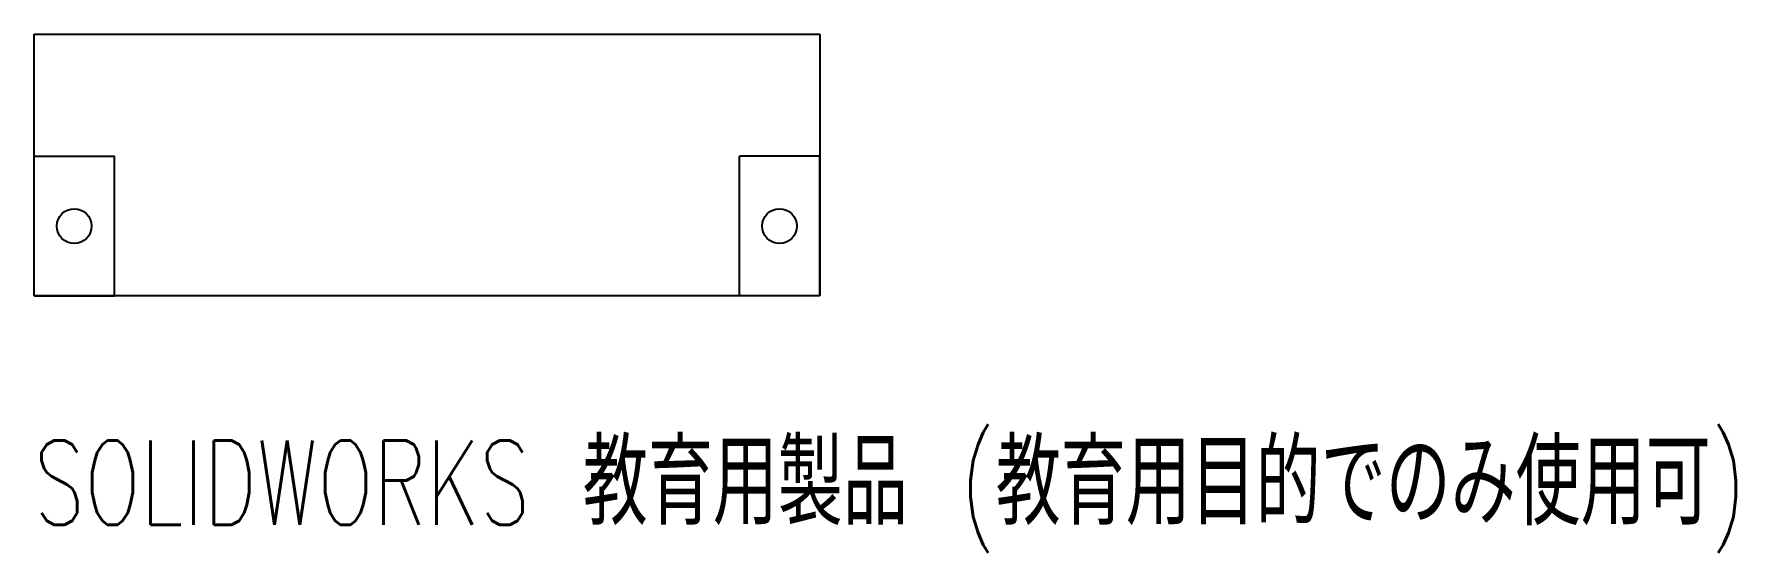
# Model space of a CAD drawing. Header units: millimetres. Extents: x -45 to 52.5, y -14.7 to 15.
import ezdxf

# ---------------------------------------------------------------- set-up
doc = ezdxf.new("R2010")
doc.units = ezdxf.units.MM
doc.styles.add('SLDTEXTSTYLE0', font='TXT', dxfattribs={"width": 0.7, "bigfont": 'bigfont'})

msp = doc.modelspace()

# ---------------------------------------------------------------- linework, layer by layer
at = {"color": 7, "linetype": 'Continuous', "lineweight": 25}
for p, q in [((-45, 15), (0, 15)), ((-45, 0), (-45, 15)), ((0, 15), (0, 0)), ((0, 0), (-45, 0))]:
    msp.add_line(p, q, dxfattribs=at)
at = {"color": 7, "linetype": 'Continuous'}
for p, q in [((-45, 0), (-45, 8)), ((-45, 8), (-40.4, 8)), ((-40.4, 0), (-40.4, 8)), ((-4.6, 0), (-4.6, 8)), ((0, 8), (-4.6, 8)), ((0, 0), (0, 8)), ((-45, 0), (-40.4, 0)), ((0, 0), (-4.6, 0))]:
    msp.add_line(p, q, dxfattribs=at)
at = {"color": 7, "linetype": 'Continuous', "lineweight": 25}
for centre in [(-42.7, 4), (-2.3, 4)]:
    msp.add_circle(centre, 1, dxfattribs=at)

# ---------------------------------------------------------------- texts
at = {"color": 7, "linetype": 'Continuous', "insert": (-45, -8.27), "char_height": 4.83362, "attachment_point": 1, "style": 'SLDTEXTSTYLE0'}
msp.add_mtext('SOLIDWORKS 教育用製品 (教育用目的でのみ使用可)', dxfattribs=at)

doc.saveas('drawing.dxf')
